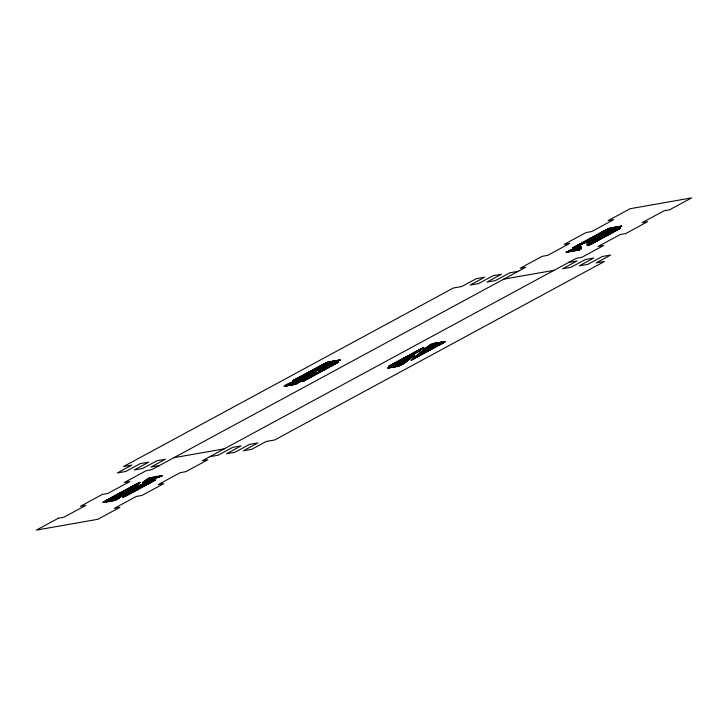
<?xml version="1.0" encoding="UTF-8"?>
<svg xmlns="http://www.w3.org/2000/svg" width="728" height="728" viewBox="0 0 728 728"><rect width="100%" height="100%" fill="white"/><g stroke="black" fill="none" stroke-linecap="round" stroke-linejoin="round"><path stroke-width="1.09" d="M587.332 243.425L591.819 240.631L620.192 228.21L591.727 243.898L587.369 245.636L587.332 243.425L595.222 242.005M567.421 251.57L580.798 249.14L580.871 248.667L568.832 250.933A24.852 2.421 -26.6 0 0 567.576 251.497L566.138 252.279L579.825 249.722M610.683 227.946L604.859 230.458L572.517 248.184L621.612 226.071L613.649 227.427M392.811 367.231L387.924 368.022L414.642 354.745L405.632 362.171M294.076 379.952L292.583 380.917L340.158 359.987L328.01 362.08L322.113 364.774M315.952 372.117L296.36 383.82L284.257 386.231L288.761 383.647L315.952 372.117L291.964 384.957M388.597 366.348L423.787 347.338L388.597 366.357L416.507 352.625A6.288 0.61 -26.6 0 0 419.119 351.114L422.932 348.148M138.438 483.028L140.022 482.528L106.352 500.3L103.522 502.475M122.723 497.224L137.965 486.195L155.501 479.697L122.75 497.233L123.269 497.124M621.594 226.117L609.9 228.155M411.111 360.069L411.875 359.414M340.113 360.069L334.88 362.772M441.978 343.689L445.263 341.541L433.324 343.525L430.202 344.881L412.148 359.195L444.826 341.505M302.63 381.463L323.223 369.032A6.288 0.61 -26.6 0 1 326.326 367.44L336.109 363.163A24.852 2.421 -26.6 0 1 337.264 362.662L337.983 362.453L302.639 381.481L304.322 380.735M145.1 480.698L147.147 479.188A24.852 2.421 -26.6 0 1 147.793 478.724L162.389 475.63L142.988 482.81A6.288 0.61 -26.6 0 1 142.533 482.655L144.754 480.953M580.798 249.14L575.602 250.696M139.885 482.691L117.599 499.008L113.732 500.682M423.014 348.075L423.332 347.82A24.852 2.421 -26.6 0 0 423.769 347.447L388.998 366.248M422.24 348.703L422.604 348.403L395.786 362.917M337.155 362.963L337.965 362.462M144.927 480.826L153.126 479.233M337.91 362.508L303.212 381.29M147.839 478.696L161.252 476.285M148.203 478.469L161.716 476.048M293.075 380.517L323.742 363.918M292.62 380.953L326.235 362.744M292.702 380.944L327.427 362.271M293.693 380.571L328.182 362.034M285.822 385.139L287.251 384.357M295.286 379.88L328.692 361.934M284.329 386.113L289.471 383.328M296.878 379.197L329.165 361.843M284.293 386.277L291.091 382.628M298.462 378.514L329.638 361.761M284.411 386.286L292.683 381.936M300.045 377.823L330.112 361.68M284.866 386.213L294.267 381.254M301.629 377.14L330.585 361.598M285.331 386.131L295.85 380.571M303.212 376.458L331.049 361.516M285.804 386.049L297.424 379.889M304.795 375.775L331.522 361.434M286.277 385.967L299.008 379.206M306.379 375.093L331.995 361.352M286.75 385.886L300.582 378.524M307.962 374.401L332.469 361.27M287.223 385.804L302.166 377.841M309.546 373.719L332.942 361.179M287.697 385.722L303.749 377.159M311.129 373.036L333.415 361.097M288.17 385.631L305.332 376.476M312.712 372.345L333.888 361.015M288.643 385.549L306.916 375.784M314.296 371.662L334.361 360.933M289.116 385.467L308.499 375.102M315.879 370.98L334.834 360.851M289.589 385.385L310.083 374.42M317.463 370.297L335.308 360.769M290.062 385.303L311.666 373.737M319.046 369.606L335.772 360.688M290.536 385.212L313.277 373.036M320.629 368.923L336.245 360.597M291.018 385.13L314.724 372.427M322.213 368.241L336.718 360.515M291.491 385.039L315.606 372.117M323.796 367.558L337.191 360.433M325.38 366.876L337.665 360.351M292.438 384.875L315.943 372.154M326.954 366.193L338.138 360.269M292.911 384.794L315.351 372.645M328.537 365.511L338.611 360.187M293.375 384.712L312.949 374.119M330.121 364.828L339.084 360.105M293.839 384.639L310.174 375.794M331.704 364.137L339.548 360.023M294.285 384.566L307.38 377.477M323.123 369.087L323.996 368.614M333.288 363.454L340.012 359.941M294.895 384.411L304.586 379.161M319.692 371.116L327.454 366.912M296.059 383.956L301.801 380.844M316.898 372.8L329.101 366.193M336.473 362.071L340.012 360.16M314.096 374.492L330.667 365.52M311.293 376.185L332.268 364.828M308.481 377.877L333.87 364.127M305.678 379.561L335.471 363.436M302.994 381.19L337.028 362.772M392.046 364.764L423.296 347.848M399.536 361.061L421.985 348.903M403.285 359.204L421.321 349.431M388.443 367.54L392.656 365.256M407.034 357.348L420.693 349.95M428.883 345.645L431.44 344.262M387.924 367.986L396.378 363.409M410.774 355.491L420.074 350.459M428.128 346.228L432.869 343.661M387.924 368.04L400.118 361.561M414.505 353.644L418.755 351.342M427.482 346.746L433.497 343.498M388.224 368.04L403.849 359.714M426.845 347.265L433.97 343.416M388.716 367.949L407.58 357.867M426.208 347.784L434.443 343.325M389.207 367.858L411.274 356.038M425.561 348.303L434.916 343.243M389.689 367.767L413.304 355.109M424.925 348.821L435.389 343.161M390.163 367.686L414.259 354.773M424.288 349.34L435.854 343.079M390.636 367.604L414.642 354.745L391.1 367.522M423.651 349.859L436.327 342.997M423.014 350.377L436.8 342.915M391.573 367.44L414.332 355.118M422.377 350.896L437.273 342.833M392.037 367.358L413.659 355.655M421.74 351.406L437.746 342.742M392.501 367.276L413.013 356.174M421.103 351.924L438.22 342.661M392.974 367.194L412.376 356.693M420.466 352.443L438.693 342.579M393.448 367.112L411.739 357.211M419.829 352.962L439.166 342.497M393.921 367.03L411.102 357.73M419.192 353.48L439.639 342.415M394.385 366.948L410.456 358.249M418.545 353.999L440.103 342.333M394.858 366.866L409.819 358.767M417.908 354.518L440.577 342.251M395.331 366.785L409.181 359.286M417.271 355.036L441.05 342.169M395.805 366.703L408.545 359.805M416.625 355.555L441.523 342.078M396.278 366.621L407.917 360.324M415.988 356.074L441.996 341.996M393.12 367.176L396.815 366.521L407.28 360.833M415.351 356.593L442.469 341.914M397.224 366.448L406.643 361.352M414.714 357.111L442.942 341.832M397.697 366.366L406.006 361.871M414.068 357.63L443.416 341.751M398.18 366.275L405.36 362.389L400.91 365.165L396.815 366.521M413.431 358.149L443.889 341.669M398.944 366.038L404.695 362.917M412.794 358.667L444.362 341.587M400.536 365.347L403.913 363.518M411.502 359.714L445.19 341.478L411.111 360.087L415.242 358.167M411.184 360.105L445.163 341.705M412.103 359.778L444.317 342.342M295.586 379.133L297.088 378.314M304.386 380.699L310.474 377.404M569.041 250.832L578.787 246.519A6.288 0.61 -26.6 0 1 580.516 245.982L580.835 247.729L572.827 249.14M579.288 249.959L566.138 252.279L568.559 251.934M149.103 477.996L154.491 476.931M114.605 500.5L103.194 502.502M609.099 228.446L621.466 226.235M608.453 228.71L621.166 226.435M607.889 228.965L620.82 226.654M607.352 229.211L620.438 226.872M606.852 229.447L620.001 227.1M606.379 229.684L619.519 227.327M605.578 230.084L618.991 227.573M605.141 230.312L618.363 227.855M604.713 230.539L617.808 228.101M604.295 230.767L617.253 228.355M603.885 230.985L616.698 228.601M603.466 231.213L616.152 228.847M619.018 228.474L620.183 228.246L618.327 228.765M603.011 231.459L615.597 229.093M602.593 231.686L614.969 229.375M617.772 229.011L619.938 228.501M602.183 231.904L614.414 229.62M617.207 229.265L619.665 228.701M601.774 232.132L613.868 229.875M616.652 229.511L619.337 228.911M601.355 232.35L613.313 230.121M616.088 229.757L618.982 229.12M600.891 232.605L612.758 230.367M615.469 230.039L618.609 229.338M600.482 232.823L611.784 230.803M614.914 230.285L617.908 229.72M600.072 233.051L611.238 231.049M614.359 230.539L617.49 229.948M599.654 233.269L610.683 231.295M613.804 230.785L617.08 230.175M599.244 233.497L610.128 231.549M613.249 231.031L616.671 230.394M598.835 233.724L609.573 231.795M612.694 231.286L616.252 230.621M598.416 233.943L609.018 232.041M612.139 231.531L615.842 230.84M598.006 234.17L608.462 232.287M611.593 231.777L615.433 231.067M597.597 234.389L607.907 232.541M611.038 232.023L615.024 231.286M597.188 234.616L607.361 232.787M610.483 232.278L614.605 231.513M596.769 234.835L606.806 233.033M609.928 232.523L614.195 231.732M596.359 235.062L606.251 233.279M609.381 232.769L613.786 231.959M595.95 235.281L605.696 233.533M608.826 233.015L613.367 232.177M595.531 235.508L605.141 233.779M608.271 233.269L612.958 232.405M595.122 235.726L604.586 234.025M607.716 233.515L612.548 232.623M594.712 235.954L604.031 234.27M607.161 233.761L612.13 232.851M594.294 236.172L603.485 234.525M606.615 234.006L611.72 233.069M593.884 236.4L602.93 234.771M606.06 234.261L611.311 233.297M593.475 236.618L602.375 235.017M605.505 234.507L610.892 233.515M593.056 236.846L601.819 235.262M604.95 234.753L610.483 233.743M592.647 237.064L601.264 235.517M604.395 234.998L610.073 233.961M592.237 237.292L600.709 235.763M603.84 235.253L609.655 234.189M591.819 237.51L600.154 236.009M603.294 235.499L609.245 234.416M591.409 237.738L599.599 236.254M602.739 235.745L608.836 234.634M591 237.965L599.053 236.509M602.183 235.99L608.426 234.862M590.59 238.183L598.498 236.755M601.628 236.245L608.007 235.08M590.171 238.411L597.943 237M601.073 236.491L607.598 235.308M589.762 238.629L597.388 237.255M600.518 236.736L607.188 235.526M589.352 238.857L596.833 237.501M599.972 236.982L606.77 235.754M588.934 239.075L596.278 237.747M599.417 237.237L606.36 235.972M588.524 239.303L595.731 237.992M598.862 237.483L605.951 236.2M588.115 239.521L595.176 238.247M598.307 237.728L605.532 236.418M587.696 239.749L594.621 238.493M597.752 237.974L605.123 236.646M587.287 239.967L594.066 238.739M597.197 238.229L604.713 236.864M586.568 240.358L593.511 238.984M596.232 238.657L604.295 237.091M586.149 240.586L592.892 239.266M595.677 238.911L603.831 237.337M585.74 240.804L592.337 239.512M595.122 239.157L603.421 237.565M585.33 241.032L591.782 239.767M594.567 239.403L603.011 237.792M584.921 241.25L591.227 240.013M594.012 239.649L602.593 238.011M584.502 241.478L590.672 240.258M593.457 239.903L602.183 238.238M584.038 241.723L590.126 240.504M592.829 240.185L601.774 238.456M583.629 241.951L589.498 240.786M592.274 240.431L601.301 238.711M583.219 242.169L588.943 241.032M591.727 240.677L600.891 238.93M582.8 242.397L588.388 241.277M591.209 240.913L600.482 239.157M582.391 242.624L587.842 241.532M590.726 241.15L600.063 239.376M581.927 242.87L587.287 241.778M590.199 241.414L599.654 239.603M581.517 243.097L586.313 242.215M589.762 241.641L598.935 239.994M581.099 243.316L585.767 242.46M589.343 241.869L598.516 240.213M580.689 243.543L585.212 242.706M588.943 242.087L598.107 240.44M580.28 243.762L584.657 242.952M588.57 242.306L597.697 240.659M579.861 243.989L584.102 243.207M588.224 242.515L597.279 240.886M579.452 244.208L583.547 243.452M587.915 242.724L596.869 241.105M579.042 244.435L582.991 243.698M587.642 242.924L596.46 241.332M578.633 244.654L582.445 243.944M587.432 243.106L596.041 241.559M578.214 244.881L581.89 244.199M587.332 243.279L595.631 241.778M577.805 245.099L581.335 244.444M577.395 245.327L580.78 244.69M587.341 243.58L594.812 242.224M576.976 245.545L580.225 244.945M587.341 243.725L594.403 242.451M576.567 245.773L579.67 245.19M587.341 243.88L593.993 242.67M576.157 245.991L579.124 245.436M587.341 244.026L593.575 242.897M575.739 246.219L578.569 245.682M587.341 244.18L593.165 243.116M575.329 246.446L578.014 245.937M587.35 244.326L592.756 243.334M574.92 246.665L577.459 246.182M587.35 244.481L592.346 243.561M574.51 246.892L576.904 246.428M587.35 244.626L591.937 243.78M574.101 247.111L576.349 246.674M587.36 244.781L591.509 244.007M573.71 247.329L575.793 246.929M579.17 246.364L580.798 246.064M587.36 244.926L591.063 244.244M573.336 247.547L575.238 247.174M578.469 246.646L580.798 246.191M587.36 245.081L590.59 244.471M573 247.757L574.683 247.42M577.841 246.901L580.798 246.346M587.369 245.227L590.09 244.708M572.718 247.957L574.128 247.675M577.249 247.156L580.798 246.492M587.369 245.381L589.562 244.954M572.527 248.139L573.537 247.929M576.694 247.411L580.808 246.646M588.979 245.209L587.369 245.527L588.279 245.482M576.148 247.656L580.808 246.792M575.602 247.902L580.817 246.947M575.047 248.148L580.817 247.092M574.492 248.394L580.826 247.247M573.937 248.648L580.826 247.393M573.382 248.894L580.835 247.547M572.272 249.395L580.844 247.848L580.871 248.621M571.717 249.64L580.844 247.993M570.743 250.077L580.853 248.148M570.188 250.323L580.853 248.312M569.633 250.569L580.862 248.466M568.523 251.069L580.871 248.776M567.976 251.315L580.862 248.912M566.903 251.824L580.616 249.276M566.475 252.052L580.261 249.495M518.254 271.298L509.855 272.773L495.34 280.635L486.95 282.109L501.465 274.256L493.065 275.73L478.551 283.583L470.151 285.067L484.666 277.204L476.276 278.688L461.761 286.541L453.362 288.015L123.505 466.566L131.904 465.092L117.39 472.945L125.789 471.471L140.295 463.618L148.694 462.134L134.179 469.997L142.579 468.514L157.093 460.66L165.483 459.186L150.978 467.039L159.368 465.565M568.632 262.435L577.022 260.961L562.516 268.814L570.907 267.34L585.421 259.486L593.82 258.003L579.306 265.866L587.705 264.382L602.211 256.529L610.61 255.055L596.096 262.908L604.495 261.434L274.638 439.985L266.239 441.459L251.724 449.312L243.334 450.796L257.849 442.933L249.449 444.417L234.935 452.27L226.535 453.744L241.05 445.891L232.66 447.365L218.145 455.228L209.746 456.702M503.74 279.152L554.117 270.297M173.883 457.703L224.26 448.848M155.282 476.795L159.168 476.112M148.603 478.241L162.107 475.83M147.584 478.878L160.651 476.54M147.302 479.079L159.851 476.831M147.029 479.27L159.032 477.122M146.765 479.47L158.203 477.422M146.492 479.67L157.375 477.714M146.228 479.87L156.547 478.014M145.755 480.216L155.719 478.314M145.482 480.407L154.782 478.642M145.218 480.607L153.954 478.942M144.681 481.008L152.298 479.534M144.408 481.199L151.469 479.834M144.108 481.426L150.632 480.125M143.835 481.627L149.704 480.462M143.553 481.827L148.876 480.753M154.709 479.861L155.519 479.725L153.881 480.161M139.057 482.764L139.985 482.582M143.279 482.027L148.048 481.053M143.016 482.218L147.22 481.354M153.053 480.453L155.382 479.916M137.847 483.301L139.712 482.819M142.752 482.437L146.392 481.645M152.125 480.789L155.146 480.107M137.364 483.538L139.248 483.165M142.57 482.619L144.945 482.164M151.297 481.081L154.609 480.462M136.919 483.765L138.975 483.365M142.488 482.782L144.117 482.464M150.469 481.381L154.263 480.671M136.491 483.993L138.702 483.565M149.64 481.672L153.89 480.89M136.072 484.211L138.438 483.765M148.812 481.972L153.499 481.108M135.663 484.439L138.165 483.956M147.984 482.273L153.089 481.335M135.244 484.657L137.892 484.156M147.156 482.564L152.68 481.554M134.835 484.884L137.619 484.357M146.328 482.864L152.261 481.781M134.425 485.103L137.355 484.557M145.509 483.155L151.843 482.009M134.007 485.33L137.082 484.748M144.681 483.456L151.433 482.227M133.597 485.558L136.809 484.948M143.853 483.747L151.014 482.455M133.188 485.776L136.536 485.148M143.025 484.047L150.605 482.673M132.769 486.004L136.263 485.349M142.206 484.338L150.186 482.901M132.359 486.222L135.999 485.549M141.387 484.639L149.777 483.119M131.95 486.45L135.727 485.74M140.695 484.912L149.367 483.346M131.531 486.668L135.453 485.94M140.094 485.166L148.949 483.565M131.122 486.895L135.181 486.14M139.558 485.412L148.539 483.792M130.712 487.114L134.917 486.34M139.048 485.649L148.13 484.011M130.294 487.341L134.644 486.541M138.575 485.885L147.711 484.238M129.884 487.56L134.371 486.732M138.129 486.113L147.302 484.457M129.475 487.787L134.098 486.932M137.71 486.34L146.892 484.684M129.065 488.006L133.825 487.132M137.31 486.559L146.474 484.912M128.647 488.233L133.561 487.332M136.937 486.777L146.064 485.13M128.237 488.452L133.288 487.533M136.573 486.986L145.655 485.358M127.828 488.679L133.015 487.724M136.245 487.196L145.245 485.576M127.409 488.898L132.742 487.924M135.936 487.405L144.827 485.804M127 489.125L132.469 488.124M135.663 487.605L144.417 486.022M126.59 489.343L132.205 488.324M135.399 487.796L144.007 486.249M126.172 489.571L131.932 488.524M135.126 487.997L143.598 486.468M125.762 489.798L131.659 488.715M134.862 488.197L143.179 486.695M125.353 490.017L131.386 488.916M134.589 488.388L142.77 486.914M124.934 490.244L131.113 489.116M134.316 488.588L142.36 487.141M124.524 490.463L130.849 489.316M134.052 488.788L141.951 487.36M124.115 490.69L130.576 489.516M133.779 488.989L141.532 487.587M123.396 491.082L130.303 489.707M133.306 489.334L141.123 487.805M122.977 491.3L130.003 489.935M133.033 489.535L140.659 488.06M122.568 491.527L129.73 490.135M132.76 489.735L140.249 488.279M122.158 491.746L129.457 490.335M132.496 489.926L139.84 488.506M121.74 491.973L129.184 490.526M132.223 490.126L139.421 488.725M121.33 492.192L128.911 490.727M131.95 490.326L139.012 488.952M120.866 492.447L128.647 490.927M131.65 490.545L138.602 489.17M120.457 492.665L128.337 491.145M131.377 490.745L138.138 489.425M120.038 492.892L128.064 491.345M131.104 490.945L137.719 489.653M119.629 493.111L127.8 491.546M130.831 491.145L137.31 489.871M119.219 493.338L127.527 491.746M130.558 491.345L136.9 490.099M118.81 493.557L127.254 491.946M130.294 491.536L136.491 490.317M118.346 493.812L126.981 492.137M129.984 491.764L136.072 490.545M117.927 494.039L126.508 492.483M129.711 491.964L135.353 490.936M117.517 494.257L126.244 492.683M129.447 492.155L134.944 491.154M117.108 494.485L125.971 492.883M129.174 492.355L134.525 491.382M116.689 494.703L125.698 493.084M128.901 492.556L134.116 491.6M116.28 494.931L125.425 493.284M128.629 492.756L133.706 491.828M115.87 495.149L125.161 493.475M128.356 492.956L133.288 492.046M115.452 495.377L124.888 493.675M128.092 493.147L132.878 492.274M115.042 495.595L124.615 493.875M127.819 493.347L132.469 492.492M114.633 495.823L124.342 494.075M127.546 493.548L132.05 492.72M114.214 496.041L124.079 494.276M127.273 493.748L131.641 492.938M113.805 496.269L123.806 494.467M127 493.948L131.231 493.165M113.395 496.487L123.532 494.667M126.727 494.148L130.822 493.384M112.986 496.714L123.259 494.867M126.454 494.339L130.403 493.611M112.567 496.933L122.996 495.067M126.19 494.54L129.994 493.83M112.157 497.16L122.723 495.268M125.917 494.74L129.584 494.057M111.748 497.379L122.45 495.459M125.644 494.94L129.165 494.276M111.329 497.606L122.177 495.659M125.371 495.14L128.756 494.503M110.92 497.825L121.904 495.859M125.107 495.331L128.346 494.731M110.51 498.052L121.64 496.059M124.834 495.531L127.928 494.949M110.092 498.28L121.367 496.259M124.561 495.732L127.518 495.176M109.682 498.498L121.094 496.45M124.288 495.932L127.1 495.395M109.273 498.725L120.821 496.651M124.024 496.123L126.672 495.622M108.854 498.944L120.557 496.851M123.751 496.323L126.226 495.85M108.445 499.171L120.284 497.051M123.487 496.523L125.753 496.087M108.035 499.39L120.011 497.242M123.223 496.714L125.252 496.323M107.617 499.617L119.738 497.442M122.968 496.915L124.706 496.569M107.207 499.836L119.474 497.643M122.759 497.106L124.088 496.833M106.798 500.063L119.201 497.843M106.388 500.282L118.928 498.043M105.979 500.509L118.655 498.234M105.578 500.728L118.391 498.434M105.187 500.946L118.118 498.635M104.55 501.319L117.854 498.835M104.204 501.537L117.527 499.062M103.877 501.738L117.19 499.272M103.585 501.947L116.808 499.49M103.331 502.138L116.371 499.717M103.148 502.32L115.898 499.945M103.121 502.475L115.379 500.191M161.097 475.775L162.344 475.566M58.395 518.2L36.4 530.102L97.861 519.292L119.847 507.389L114.305 508.362L136.3 496.46L141.842 495.486L163.827 483.583L158.294 484.557L180.28 472.654L185.822 471.68L207.817 459.778L202.275 460.751L576.103 258.385L581.645 257.412L603.639 245.509L598.097 246.483L620.083 234.58L625.625 233.606L647.62 221.703L642.078 222.677L664.072 210.774L669.605 209.801L691.6 197.898L630.139 208.709L608.153 220.611L613.695 219.638L591.7 231.54L586.158 232.514L564.173 244.417L569.706 243.443L547.72 255.346L542.178 256.32L520.183 268.223L525.725 267.249L151.897 469.615L146.355 470.588L124.361 482.491L129.903 481.517L107.917 493.42L102.375 494.394L80.38 506.297L85.922 505.323L63.928 517.226L58.395 518.2"/></g></svg>
